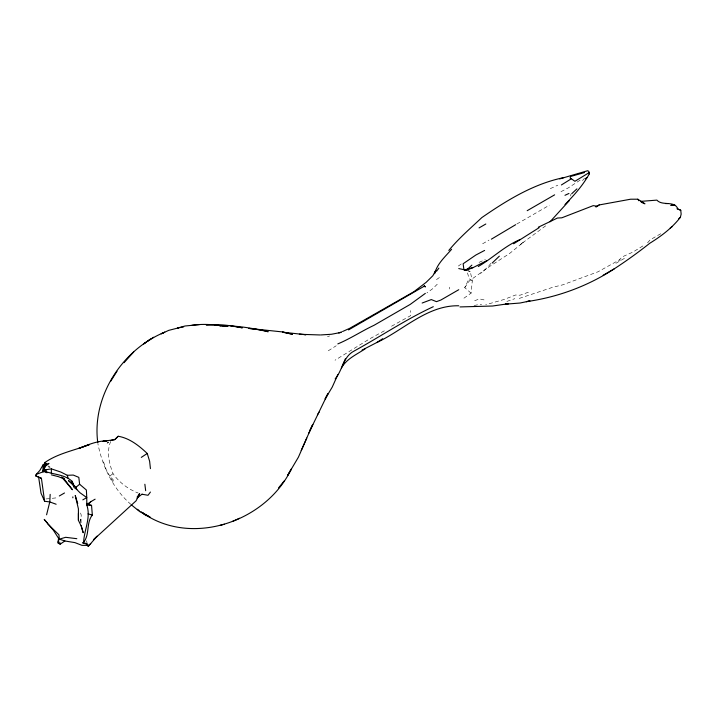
<?xml version="1.0" encoding="UTF-8"?>
<svg xmlns="http://www.w3.org/2000/svg" width="717" height="717" viewBox="0 0 717 717"><rect width="100%" height="100%" fill="white"/><g stroke="black" fill="none" stroke-linecap="round" stroke-linejoin="round"><path stroke-width="0.54" stroke-dasharray="3.58 2.69" d="M391.518 326.226L410.617 315.659L410.617 310.604M449.604 289.014L449.604 287.176M80.976 522.774L81.2 515.03L79.874 510.898M463.926 298.2L471.087 293.145L472.279 280.974L470.289 271.564L466.713 269.95L469.097 278.68L472.279 280.974M570.633 195.992L570.947 194.155M110.705 441.43C106.313 451.809 109.235 463.576 113.035 473.686C119.309 482.55 128.191 489.2 138.291 493.099M471.087 293.145L464.724 287.634L469.097 278.68M464.724 287.634L469.501 280.75L490.589 265.819L509.679 253.415L523.607 242.158L520.417 244.452L546.282 225.389M490.849 263.363L488.196 266.733L480.641 273.401M582.482 180.603L584.391 178.399M647.576 242.803L650.122 239.863L661.459 233.312M519.233 298.433L553.049 287.176L562.594 284.882L598.005 271.788L619.085 260.074L622.266 256.865L633.012 252.034L644.377 245.017M437.271 284.192L432.898 288.557L426.929 292.921M113.035 473.686L109.844 475.98L114.621 481.501M458.36 266.043L461.542 263.748M436.474 279.594L440.059 277.076M108.652 442.03L107.066 443.133L109.898 441.842M580.098 180.146L568.169 187.953L559.807 192.317M615.903 263.291L624.659 258.237M328.261 350.801L336.219 345.755M482.631 243.771L488.994 240.087M516.84 224.009L549.464 205.179M384.357 330.824L370.044 338.63L335.027 360.221M550.262 188.643L557.817 185.201M479.046 262.368L485.31 259.554M474.672 300.728L479.44 298.89L484.62 300.038M528.375 292.231L520.022 295.216L515.648 294.992L503.71 299.581L485.732 304.734M506.892 301.418L514.851 298.666M327.472 336.569L329.632 335.977M46.031 498.951L56.939 497.804M474.045 305.55L479.44 304.402L481.636 304.752M619.085 260.074L620.68 260.074M468.3 271.026L470.289 271.564M48.693 465.88L50.172 467.26M130.969 504.445C113.223 489.048 102.441 466.65 97.915 443.832M48.039 466.274L49.554 467.735M113.035 481.958L106.268 469.787L103.087 460.592M86.506 540.761L87.035 542.599M80.904 522.675L80.403 517.791L80.555 520.802"/><path stroke-width="1.08" d="M102.97 441.367L107.057 440.838C97.127 440.83 87.886 444.818 78.816 448.421L89.562 444.513C74.72 450.366 58.301 453.207 45.001 462.438L45.001 463.352L43.011 464.957L43.011 471.849L36.244 474.376L35.85 475.98L41.416 478.284L44.597 501.255L49.778 501.936L56.141 504.239M51.364 473.462L51.364 468.864L45.798 469.778L43.809 469.088L43.011 470.477C52.431 474.86 64.18 473.865 72.05 481.268L74.048 485.633L76.029 487.246L76.827 489.541L80.008 492.758L86.775 497.58L86.775 504.929C91.256 518.041 83.88 529.988 83.593 543.056L86.775 543.513L88.361 546.273L97.118 536.173L93.47 539.802L136.105 500.789L139.69 493.672L137.189 496.953M82.401 542.832L87.573 544.436L86.775 545.359L81.998 545.359L74.837 542.599L64.889 540.985L60.12 544.203L58.131 543.056L58.525 538.234L53.354 530.195L44.203 519.395L47.385 523.069M81.2 525.597L83.19 532.722L81.2 526.063L78.413 520.318L78.413 513.426M50.172 494.363L49.778 501.936L46.587 514.806M434.69 273.742C436.922 263.865 445.248 256.749 451.593 249.274M459.956 306.93L492.579 306.016L508.487 303.712L505.306 304.178L520.022 303.031L529.971 300.961L526.386 301.651C557.629 297.259 587.904 286.092 614.308 268.803C626.488 260.854 638.318 252.33 649.719 243.305C661.164 236.216 672.044 228.051 680.352 217.35L681.15 214.132L680.756 210.233L677.968 209.086C674.473 200.034 662.481 206.406 656.88 200.124L640.442 201.396M435.111 272.577L435.685 270.408L432.898 275.695L426.131 282.355L413.799 291.774L349.753 328.296L342.592 331.514M46.757 465.225L48.98 463.352L44.597 465.423L43.809 470.469L46.99 472.772L44.606 470.477M433.292 306.706C405.804 319.432 380.637 336.47 354.117 351.034C343.022 356.734 342.699 370.097 335.162 378.899M306.777 438.087L298.424 457.15L287.687 475.299L291.263 469.097C265.89 522.379 189.96 547.842 141.016 511.741M325.142 398.876L327.866 393.758L308.597 433.489M342.278 365.984L345.37 358.841M337.815 374.695L332.24 387.09L325.249 398.804M301.212 450.491L312.755 424.536L310.022 430.048M43.011 464.957L39.829 470.469L36.244 474.376L35.85 475.98L41.416 478.284M110.642 381.354L117.005 371.245M91.543 505.386L86.775 504.929L88.361 504.463L91.543 505.386L92.341 515.039C85.87 523.043 90.136 534.999 83.19 542.823L83.593 543.056M559.663 178.909L587.653 170.727L588.845 171.417L589.249 173.944C582.876 185.443 574.093 195.221 564.978 204.551M317.443 414.749L319.11 412.132M43.809 469.088L45.404 466.803L44.597 465.423M341.391 368.027C346.607 358.661 356.797 354.494 365.267 348.731M150.427 492.059L148.043 495.277L142.074 494.246M436.483 271.331L438.867 268.113M278.537 487.927L284.102 481.035M124.041 362.668L133.72 351.948M95.128 499.184L90.754 501.712L88.361 504.463L87.169 503.316M448.815 250.43C458.683 238.403 470.54 228.239 481.833 217.583C506.731 200.384 533.807 183.695 563.786 177.619M569.352 200.581L550.011 221.804M150.427 468.631L149.638 461.282L147.245 453.476C139.035 445.732 129.634 438.195 118.206 436.25L115.016 439.458L111.045 440.381M118.206 436.25L114.621 439.691L103.185 441.242M492.176 263.058L499.337 256.166M471.885 265.129L466.713 269.95L463.926 269.717L463.128 263.748L475.864 255.019L484.611 250.43M571.745 193.698L576.916 188.867M90.754 543.513L87.967 546.04L86.174 543.289M596.006 206.944L599.188 204.945L630.628 199.209L637.789 199.209L644.95 203.798L641.231 202.266M76.029 487.246L79.614 484.253L78.816 477.361L73.242 475.066L67.281 475.29L60.918 472.082L51.364 468.864M678.766 218.667L680.352 217.35M137.001 498.091L142.074 494.13M87.967 503.773L90.754 501.712M539.121 227.692L513.659 243.771M425.342 293.378L410.223 304.402L374.014 325.312C361.646 331.111 350.425 338.657 337.815 343.909M150.427 339.087L143.66 343.918L145.47 342.699M589.249 172.564L574.926 181.293L571.35 178.766L561.402 184.959M585.108 178.811L586.864 177.619M478.248 266.509C492.749 258.12 504.804 245.823 520.425 239.406M670.252 227.961L671.999 226.769M148.186 340.889L153.608 337.25M424.545 286.029L424.141 285.805L425.342 286.943L424.545 286.029L348.552 329.901M141.285 457.383L147.245 453.476M527.183 210.69L554.635 194.836M362.076 350.111L376.801 342.529L382.717 338.711M479.046 227.916L485.812 224.009M515.648 224.699L491.378 239.173M59.323 495.967L64.494 492.982M473.077 267.656L466.31 270.184L458.755 268.57M82.796 499.874L86.775 497.58L86.372 489.998L79.614 484.253M596.006 206.783L599.188 204.945M376.801 342.529C403.537 330.098 427.457 305.057 458.755 305.783M58.131 543.056L58.131 541.218L59.323 539.148L58.928 534.792L47.385 523.535M603.176 275.238L614.308 268.803M458.755 289.713L440.856 300.038L436.474 301.651L431.302 299.581L422.152 303.031M487.004 260.531L473.471 267.423L464.329 269.95M538.324 227.226L557.423 218.04L561.796 217.816L593.228 205.636L597.602 206.326M564.978 195.302L568.957 193.465M232.389 521.465L239.541 518.248M338.809 333.002L341.642 331.881M584.472 172.564L570.553 176.472L570.149 178.076L571.35 178.766M220.047 525.373L224.43 524.226M178.676 327.83L168.728 330.358L161.173 333.799L164.749 332.195C122.293 349.448 91.534 396.591 97.808 442.855M674.383 204.712L670.807 205.403L674.787 204.945M183.651 326.88L177.475 328.063L185.04 325.993L199.362 324.613M340.996 332.428L331.451 334.265L320.705 334.956M191.806 325.303C201.585 323.86 211.632 324.281 221.374 325.841L212.886 324.622L206.523 324.613M46.112 471.714L43.011 471.849L45.001 463.352L46.515 464.813M212.886 324.622L206.129 324.846C218.228 323.941 230.471 325.339 242.328 327.83L235.57 326.683M665.501 203.565L667.626 203.565M299.419 334.265L319.907 334.956M299.419 334.382L301.606 334.498M303.802 334.615L305.989 334.722L282.507 332.195L292.464 334.265L282.91 331.971L248.978 328.395M226.814 325.769L228.857 325.894M230.91 326.029C243.493 326.576 255.96 329.004 268.194 331.738L262.225 330.125L248.96 328.449M222.44 325.993L227.208 326.45L219.25 325.536M231.188 326.226L234.477 326.567M76.827 538.691L65.686 537.311L59.323 539.148L64.889 540.985M51.364 474.842L58.525 476.68L64.1 478.974L72.453 489.765L61.635 477.011M87.967 513.883L92.341 515.039M676.938 208.764L680.756 210.233M88.361 546.273L87.573 544.436M137.297 509.294L139.152 510.522M76.827 489.541L74.048 487.47L72.05 481.268M131.731 505.162L139.69 511.588L150.032 517.1L142.871 512.969L146.053 515.72M72.453 483.796L68.474 480.578L74.478 486.502M44.597 501.255L41.021 493.215L38.637 477.137M637.789 199.209L638.847 200.733M588.845 173.254L589.249 173.944M77.705 503.477L75.231 495.51L78.413 508.828L78.413 520.318M44.337 469.554L43.809 467.717L46.587 463.809L45.001 462.438L45.951 465.925M67.281 475.29L68.07 478.051M45.798 469.778L46.193 471.392M59.717 542.142L60.12 544.203M144.861 484.253L145.659 490.688M72.847 496.89L72.847 497.804M64.1 478.974L62.504 477.594L64.1 478.974"/></g></svg>
